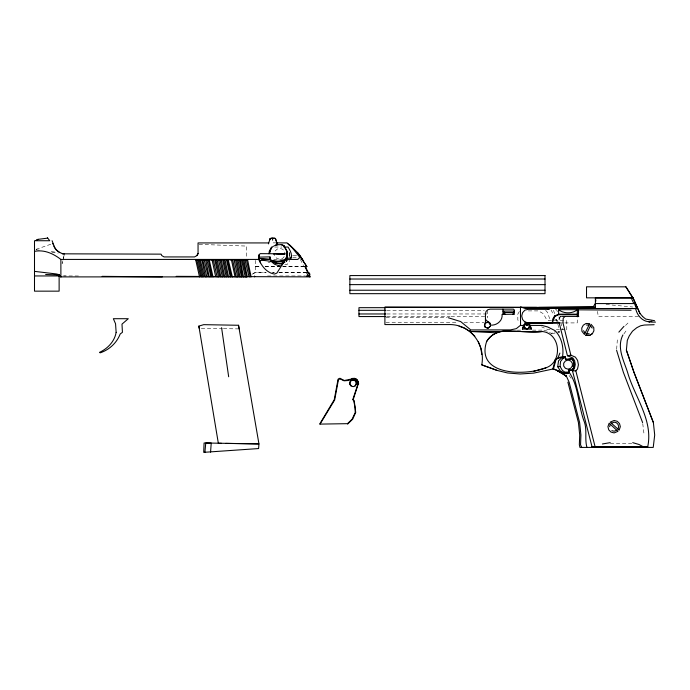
<?xml version="1.0" encoding="UTF-8"?>
<svg xmlns="http://www.w3.org/2000/svg" width="690" height="690" viewBox="0 0 690 690"><rect width="100%" height="100%" fill="white"/><g stroke="black" fill="none" stroke-linecap="round" stroke-linejoin="round"><path stroke-width="0.52" stroke-dasharray="3.45 2.59" d="M616.662 349.252L617.326 339.894M289.455 257.353L289.765 253.325M289.567 252.514L289.222 255.611L292.387 255.611M272.8 237.947L272.8 240.224M559.892 318.004L560.332 316.21L561.867 316.408M286.876 260.742L286.583 261.622M286.29 261.182L286.583 260.449L286.29 261.036M560.332 316.21L558.201 320.419L558.201 321.98M543.918 330.424L546.549 330.864L551.681 333.667L552.707 331.873L555.786 331.873M519.363 311.483L517.828 314.114L517.828 319.944L519.363 322.541M623.933 333.856L627.029 329.484M284.237 256.559L282.477 258.543L279.545 259.199L276.906 258.465L274.853 256.413L274.266 253.635M625.511 325.456L629.315 321.704M275.146 250.996L277.199 249.09L279.838 248.426L282.477 249.159L284.53 251.143M285.47 262.174L287.928 260.173M251.988 274.24L255.507 272.464L266.176 272.403L255.507 272.464L251.6 274.085M36.061 249.34L52.673 243.596M551.681 333.667L559.599 332.226M555.053 319.556L556.519 319.556L557.296 321.454M557.718 331.847L559.659 331.821L557.632 331.873M267.504 276L305.049 275.948M276.612 242.863L272.8 242.863L272.8 238.024M274.706 247.037L281.891 247.037M293.164 255.611L299.081 255.611M292.758 257.223L297.692 257.223M273.775 259.423L283.418 259.423M255.507 266.53L260.855 266.53M265.124 266.53L282.012 266.53M283.072 266.53L305.342 266.53M255.507 266.676L260.898 266.676M265.124 266.599L281.356 266.676M282.434 266.676L305.049 266.676M278.933 272.464L307.688 272.464M386.805 310.31L484.277 310.267M528.324 310.897L538.493 310.897L543.401 313.752L546.48 319.375L549.042 320.695L553.216 320.712M386.805 313.967L487.494 313.967M386.805 316.555L450.001 316.555M451.07 316.555L487.494 316.555M638.483 316.572L598.29 316.572L597.48 311.388M385.977 317.633L447.284 317.633M385.969 322.342L457.565 322.342M463.982 322.342L484.285 322.342M560.608 322.911L563.782 322.911M564.782 322.911L577.297 322.911L577.297 317.78M517.397 330.139L520.622 330.139M532.464 330.13L542.159 330.13M610.322 443.385L631.764 443.385M278.984 272.421L307.498 272.464M78.47 276L62.35 275.957L65.567 276.009M554.26 320.721L566.775 320.79L566.775 329.725L560.496 329.691M550.034 329.63L547.946 329.613L541.641 326.87M556.312 329.665L559.452 329.682M201.299 328.259L222.318 328.613M223.37 328.638L238.076 328.889M199.117 244.364L246.718 246.08L246.718 257.56M606.062 304.471L632.73 307.007M39.364 250.185L36.156 249.806L38.226 250.151M51.146 251.583L56.494 252.221M268.056 262.131L270.144 262.424M284.78 264.477L286.876 264.77L289.222 261.622L289.222 260.372M51.836 252.23L58.115 253.187M545.635 310.302L547.575 312.466L549.921 319.556M569.077 375.515L572.131 379.681M551.06 309.939L553.432 314.493M300.357 259.423L303.436 265.641M557.304 311.777L556.666 309.758L553.371 309.758L554.57 313.657M558.9 316.839L563.04 329.984M556.373 319.505L557.546 323.317M557.839 324.265L559.599 329.984M284.72 252.04L285.117 253.851M642.744 423.608L644.132 435.028M487.494 310.31L487.494 317.961M289.222 252.575L289.222 257.189M255.507 260.372L255.507 272.464M64.144 255.188L62.135 263.537L64.144 255.179M274.672 272.464L272.49 272.464L274.715 272.421"/><path stroke-width="1.03" d="M347.622 424.109L352.668 419.201L355.712 412.456L354.237 400.881L353.22 399.562L358.334 383.588L358.015 381.096L354.186 378.456L344.258 380.509L339.937 378.31L338.074 379.19L334.245 399.708L319.677 424.109L347.441 423.669L352.072 419.27L355.212 412.603L355.134 407.988L353.78 400.881L352.78 399.562L357.981 384.028A5.037 5.037 0 0 0 353.901 378.896L347.984 380.509L344.051 380.802L339.834 378.75L338.471 379.483L334.667 400.002L320.117 423.962M358.3 384.468L358.697 383.882L358.334 383.588L358.3 384.468L357.886 381.682L356.558 379.776L354.186 378.456L352.694 378.603M210.562 452.174L211.226 443.049L204.076 442.989L203.705 452.347L258.603 448.56L258.948 443.911L238.533 325.266L203.705 324.662L198.858 326.111L218.342 443.265L221.499 443.325M286.73 258.69L286.583 251.289M204.913 452.321L205.749 442.997L258.948 443.911L225.742 443.403M287.316 255.576L287.463 253.929M528.161 323.024L559.159 322.817L567.439 355.738L572.898 357.998L574.615 360.689L575.279 364.518L574.399 368.624L572.493 370.858L591.986 446.602L647.738 446.68C653.361 419.994 634.507 396.785 627.564 372.307C623.7 360.353 616.515 347.337 622.923 334.926M567.879 382.174L578.427 422.573L579.712 435.028L579.341 444.774L579.928 447.413L653.232 447.413L654.698 435.028L653.378 422.573L633.912 372.186L626.382 350.149L627.305 340.377L629.271 335.875L632.506 331.174L636.784 327.707L640.587 325.784L644.374 325.033L654.172 324.705M569.121 372.143L564.869 372.1L562.385 370.452L560.039 366.476L560.547 361.465L563.187 358.145L564.946 357.489L565.938 359.585L571.907 358.869C574.675 361.948 574.623 366.614 572.424 369.995L568.862 369.995L569.121 372.738L568.241 373.092L564.429 372.98L560.547 371.203L557.692 366.709L558.572 360.741L562.385 357.196L564.8 356.963L564.946 357.489M642.718 316.572L639.958 313.458L633.084 297.925L595.392 297.925L595.392 307.447L384.899 307.197L384.899 324.576L448.362 324.576C470.114 323.731 485.639 344.025 481.775 364.863L497.24 370.461L507.495 372.962L520.096 373.989L533.655 373.126L553.44 368.9L556.08 359.343L559.892 357.273L562.531 356.868C563.989 347.553 561.712 337.514 555.053 330.622L547.722 326.974L542.159 325.439L530.136 325.421L528.894 323.791L526.91 323.11L524.935 323.757L523.908 324.981L522.52 329.087L531.309 329.087L530.213 325.439L528.894 323.886L526.91 323.205L524.935 323.886L523.615 325.456L522.52 329.087M268.997 253.782L269.29 251.212L271.627 247.037M550.655 308.292L548.162 309.353L528.161 309.353L524.935 310.12L522.589 312.648L521.709 316.063L522.589 319.487L524.866 322.032L528.161 322.911L552.267 322.911L552.707 319.134L554.536 315.986L558.641 314.157L577.297 314.157M284.823 253.851L260.199 253.635L259.026 254.877L258.733 256.999L259.026 259.052L260.199 260.518C268.272 259.423 281.787 266.288 286.876 256.93L284.53 260.156C279.985 261.924 274.059 262.217 269.876 259.492L261.372 259.276M269.29 253.411L271.041 248.133L273.387 246.227M269.583 253.342L270.17 250.556L271.627 247.986M357.886 381.682L357.489 380.949M542.159 331.519C524.754 335.59 498.309 322.489 486.614 341.533C475.324 376.11 526.073 375.903 546.04 367.779C563.126 361.853 560.452 333.054 542.159 331.519L469.899 331.45L464.482 328.13L459.057 326.189M339.834 378.75L339.937 378.31M259.026 259.785L258.44 258.172C260.984 265.469 266.512 272.826 274.56 274.077L276.906 273.05L286.29 258.172L290.973 258.172C292.577 254.256 289.981 250.323 288.049 247.037L283.944 247.037M552.267 322.911L554.907 316.443L558.719 314.7L577.297 314.7M554.872 361.284L555.346 359.576L552.854 368.952C555.924 369.322 570.941 378.594 568.94 370.03M609.606 426.67L610.305 424.255L609.132 423.229L607.925 426.67L608.744 429.827L611.021 432.095L614.135 432.906L617.947 431.362L610.305 424.255M617.93 429.094L618.68 426.67L618.05 424.436L616.403 422.754L614.135 422.168L611.426 423.194L610.236 422.09L614.135 420.486L617.248 421.288L619.517 423.6L620.345 426.67L619.12 430.189L611.426 423.194M513.722 312.501L514.386 311.043L502.95 311.078L504.856 312.501L513.722 312.501L512.843 314.407M270.17 238.904L271.041 238.24L275.439 238.533L277.199 243.889L275.439 238.464L272.8 237.947L270.17 238.533L268.41 243.889L268.703 242.932L198.056 242.932L198.056 253.782L196.883 255.611L194.546 256.93L164.056 256.93L161.71 255.533L161.124 254.144L62.307 253.825M269.583 240.146L270.17 238.533M259.026 259.052L259.026 254.877M524.348 326.465L525.081 324.688L526.841 323.955L528.669 324.688L529.403 326.465L528.669 328.242L526.841 328.975L525.081 328.242L524.348 326.465L525.081 328.242M557.839 358.067L559.892 353.099M528.669 328.242L529.403 326.465M490.418 325.111C496.464 325.775 502.932 320.833 502.07 314.407L514.093 314.192L514.386 310.017L513.429 309.137L490.124 309.137L487.787 309.758L486.027 311.483L485.441 313.864L485.441 322.963L484.415 325.878L485.148 327.293L488.072 328.207L490.418 326.12L490.418 324.524L488.365 322.325L485.441 322.963L486.761 322.273A3.071 3.071 0 0 1 490.426 324.524M572.803 369.271L573.847 367.037M585.939 335.202L591.106 324.343L593.78 327.603L593.892 330.803L592.391 333.667L589.639 335.366L585.939 335.202L589.639 335.366L592.391 333.649M290.973 258.172L291.56 255.973M589.019 325.016L589.674 323.627L586.017 323.481L583.3 325.18L581.765 328.026L581.911 331.243L584.439 334.434L589.019 325.016L586.491 325.05M196.883 255.611L198.056 253.411M526.548 325.223C528.023 325.956 525.099 323.343 527.203 323.334L527.203 325.24M286.29 258.172L282.184 264.839L278.372 265.503L274.56 264.253L270.747 261.053M358.455 382.415L358.188 383.002L358.024 382.269L358.464 382.562M538.778 307.404L593.374 306.567L595.392 303.453M485.441 322.946L484.561 324.283L485.294 327.25L488.072 328.147L490.418 326.103M354.945 385.779L356.109 384.175L356.109 382.269L354.945 380.656L353.064 380.069L351.193 380.656L350.028 382.269L350.028 384.175L351.193 385.779M486.614 341.533C491.435 333.166 501.095 329.786 510.35 331.502M618.861 332.123L623.984 326.318M572.493 370.858L575.831 370.823L577.513 368.978L578.427 364.812L577.59 360.422L575.391 357.135L570.846 355.16L567.439 355.738M565.015 316.408L563.187 318.254L562.971 322.834L570.846 355.16M47.394 238.171L38.019 239.344L35.673 240.732L49.74 240.732L47.394 237.653M35.673 240.663L38.019 239.344M274.172 245.812L277.69 244.691M284.53 254.222L285.117 253.929M527.203 323.334L526.548 323.334M526.841 323.938L525.081 324.688M284.237 260.009C280.235 261.795 275.491 261.415 271.334 260.303M548.162 309.353L550.586 308.292L577.297 308.292L577.297 316.753M284.53 262.355C280.709 264.425 275.483 264.098 272.119 261.346M213.012 276.897L210.959 276.897L206.853 259.785L209.199 259.785L213.012 276.897L247.305 276.897L243.786 259.785L241.44 259.785L245.252 276.897M528.669 328.224L526.841 328.975L525.081 328.224M284.53 262.209C280.632 264.218 275.672 263.735 272.119 261.251M287.463 257.292L287.169 251.289L283.944 245.571L283.357 245.933M556.08 359.343C556.416 357.317 571.898 356.437 562.531 356.868M616.757 430.267L614.135 431.216L611.866 430.629M357.066 379.776L356.558 379.776L357.066 380.509L357.006 379.776M201.868 276.897L199.522 276.897L195.71 259.863L198.056 259.785L201.868 276.897L210.959 276.897M218.575 276.897L214.763 259.785L217.109 259.785L220.921 276.897M353.064 386.659L355.1 386.072L356.359 384.321L356.359 382.122L355.1 380.509L353.064 379.776L351.038 380.509L349.778 382.122L349.778 384.321L351.038 386.072L353.064 386.512M533.439 371.401L546.04 367.779M203.041 276.897L199.229 259.785L201.868 259.785L205.387 276.897M213.305 259.785L210.372 259.785L213.305 259.785L217.109 276.897M226.199 276.897L222.68 259.785L225.026 259.785L228.545 276.897M230.305 276.897L226.493 259.785L228.252 259.785L232.357 276.897M241.44 276.897L237.921 259.785L240.267 259.785L243.492 276.897M241.44 259.785L243.786 259.785M273.68 254.222L276.026 253.635L284.237 253.998M250.237 276.604L249.064 276.897L244.959 259.785L247.598 259.785L251.117 276.897L250.237 276.604L246.425 259.932L244.959 259.785M206.853 276.897L202.748 259.785L205.68 259.785L209.199 276.897M222.387 276.897L218.575 259.785L221.214 259.785L224.733 276.897M232.651 259.785L229.718 259.785L232.651 259.785L236.161 276.897M237.627 276.897L234.108 259.785L236.748 259.785L239.973 276.897M648.98 322.049L651.765 321.575C643.606 322.963 637.155 316.089 635.68 308.551M602.43 443.972L610.21 442.652M351.831 378.75L352.711 378.603M649.04 321.687L651.774 321.264M275.733 244.838L281.598 244.622L283.944 245.571M246.425 259.932L247.598 259.785M557.692 366.709L560.039 366.476M655.5 322.101L651.765 322.127M259.319 257.146L269.876 256.853M289.222 244.476L297.424 252.462L299.771 255.611L306.809 266.599L305.049 266.676L307.688 272.464L308.853 272.464L310.026 274.37L309.439 274.37M195.71 259.863L198.056 259.785M542.081 323.024L548.533 322.92M306.127 275.948L309.146 275.948L309.732 276.897M34.5 251.358C44.358 249.426 53.268 253.601 60.884 259.423L259.026 259.423M285.41 259.423L297.718 259.423L299.184 258.172L299.477 256.93L292.439 248.064L287.169 242.932M199.229 259.785L201.868 259.785M202.748 259.785L205.68 259.785M206.853 259.785L209.199 259.785M214.763 259.785L217.109 259.785M218.575 259.785L221.214 259.785M222.68 259.785L225.026 259.785M226.493 259.785L228.252 259.785M234.108 259.785L236.748 259.785M237.921 259.785L240.267 259.785M304.67 266.53L306.809 266.53L300.357 256.93L302.996 260.372L300.064 255.611L297.424 252.462M304.67 266.599L306.809 266.599M34.5 275.948L59.124 275.948L60.884 276.897L199.522 276.897M176.192 276.345L310.319 276.897L305.342 266.53M349.873 279.019L545.014 279.019M349.873 284.625L545.014 284.625M349.873 290.231L545.014 290.231M632.98 297.847L586.526 297.847L586.526 286.824L625.968 286.824L632.98 297.847L639.958 313.458M595.392 303.565L634.481 303.565L636.439 308.551L527.721 308.439L520.467 307.197L520.536 324.852M384.899 307.266L536.648 307.395M385.736 307.671L358.955 307.671L358.955 316.555L385.736 316.555M558.641 309.681L577.297 309.681C572.381 313.985 563.627 313.803 558.641 309.681L558.641 314.157M561.867 316.408L578.427 316.408L578.427 309.827L631.109 310.233M358.955 310.31L385.736 310.31M358.955 313.967L385.736 313.967M559.616 322.911L528.161 322.911L524.866 322.032M586.638 333.719L589.165 333.719M565.455 376.076L566.335 376.076L569.121 382.174L579.635 422.573L580.92 435.028L580.557 444.774L581.618 447.413M353.056 378.163L353.427 378.603M352.78 399.562L353.22 399.562M591.986 446.602L647.738 446.68M636.439 308.551L527.79 308.439L520.467 307.197M569.086 370.151L572.459 370.159C574.83 366.744 574.865 361.879 571.984 358.748L566.042 359.378L565.015 356.877M523.615 325.439L520.32 325.421L516.293 328.664L510.428 329.889L470.778 329.923L460.67 321.575L448.362 317.762M276.906 242.863L286.583 242.932M102.111 276.345L162.297 276.897M576.745 316.512L578.798 316.555M45.635 274.517L56.192 274.81L59.124 275.948L59.124 291.154L34.5 291.154L34.5 240.663M276.026 253.851L284.237 254.222M495.989 332.804L469.899 331.45L470.339 330.657L469.899 331.45L474.884 336.306M513.429 314.157L514.093 314.192M490.418 325.094L489.831 322.748L486.174 320.367L485.441 318.642M564.066 373.307L567.18 373.514L569.267 372.428C579.134 387.004 578.116 406.531 584.585 422.573C587.112 430.689 584.602 439.539 586.966 447.413M34.5 271.368L56.192 273.93L59.124 274.663L60.884 276.897L60.884 259.423M260.199 258.465L270.17 259.276L270.17 256.999L269.876 259.492M559.202 371.091L553.44 368.9M632.721 442.652L639.009 444.481L643.123 446.68M53.846 246.011C55.295 250.591 59.961 253.17 64.394 254.144M481.775 364.863L497.24 370.461M281.304 244.769L283.65 245.718L286.41 250.556M527.203 324.084L528.669 324.688M593.374 306.567L595.392 307.447M274.56 238.171L275.146 238.464M654.568 320.695L645.728 319.082L643.002 316.882M59.711 252.609L56.192 249.677L54.432 246.891L52.086 240.732M288.049 243.889L289.507 245.278M60.884 276.897L59.124 274.663M562.385 357.196L563.187 358.145M554.536 315.986L554.907 316.443M590.407 325.766L592.167 328.061M583.481 330.717L585.172 332.951M52.673 243.596L53.259 244.476M572.459 359.628L573.554 361.327M625.839 286.824L632.782 297.847M635.671 305.04L636.991 307.412M306.515 272.464L308.266 275.948M631.238 297.925L633.808 303.565M258.44 258.172L260.492 262.795M565.179 357.834L565.938 359.576M478.256 341.533L480.895 348.312L481.775 354.557M653.378 422.573L633.912 372.082L626.382 350.149M642.614 422.573L623.363 372.315L616.593 350.27M565.334 357.808L565.973 359.49M530.136 325.421L531.309 329.087M286.583 252.756L286.876 253.851M595.065 446.602L575.831 370.823M204.214 260.078L208.32 276.638M215.936 260.156L219.748 276.535M200.402 260.156L204.214 276.569M196.883 260.156L200.695 276.569M242.613 260.078L246.425 276.638M227.372 260.009L231.185 276.535M286.876 251.358L287.169 252.678M231.478 260.009L234.988 276.604M223.853 260.078L227.372 276.569M220.041 260.009L223.56 276.569M212.132 260.078L215.642 276.569M208.32 260.156L211.839 276.638M235.575 260.009L238.8 276.535M239.387 260.009L242.319 276.569M238.533 325.266L239.128 328.906M198.858 326.111L199.194 328.224M595.392 297.925L595.875 301.03M221.585 327.69L228.666 376.766M578.427 309.827L578.582 312.708M526.841 323.403L526.841 325.326M504.856 312.501L504.856 314.407M503.683 312.07L503.683 314.407M502.95 309.137L502.95 314.407M254.627 276.017L254.627 276.897M246.718 276.198L246.718 276.897M116.136 332.33C114.583 341.498 107.761 348.485 99.567 352.34L100.154 352.849C109.296 349.796 116.731 342.956 120.233 333.943L122.432 332.33L121.992 324.128L128.297 318.702L113.35 318.702L115.549 323.757L116.136 332.33M572.346 366.028L570.699 368.288L568.025 369.159L565.386 368.288L563.696 366.028L563.696 363.225L565.386 360.965L568.025 360.094L570.699 360.965L572.346 363.225L572.346 366.028M354.574 378.31L354.824 378.75L354.574 378.31M356.014 378.896L355.54 379.043L356.247 379.483L356.014 378.896M545.014 275.569L349.873 275.569L349.873 293.673L545.014 293.673L545.014 275.569M566.335 376.076L557.253 370.599L566.335 376.076"/></g></svg>
